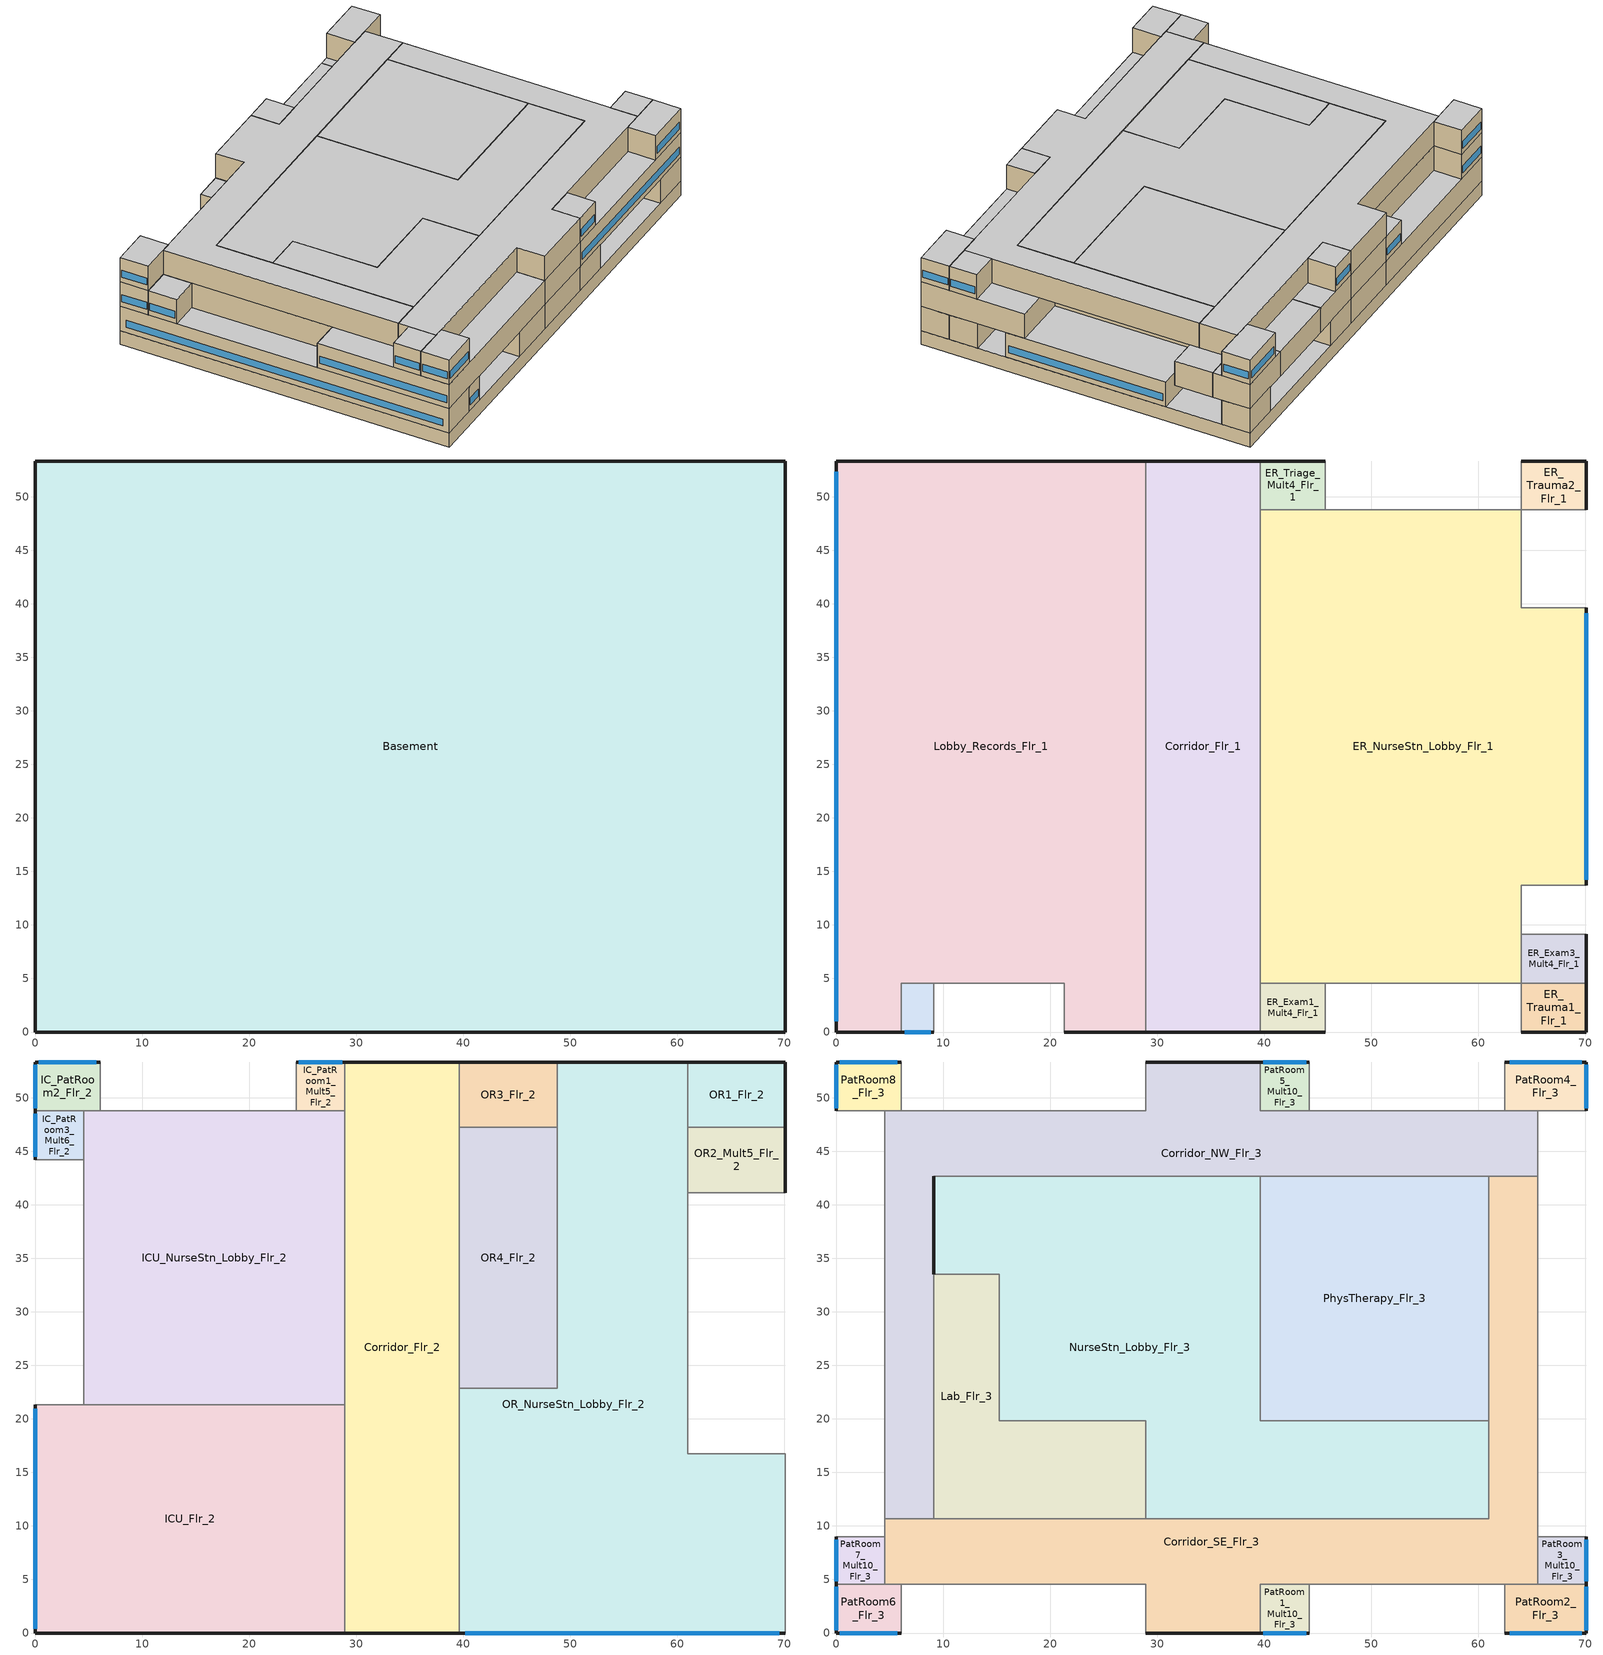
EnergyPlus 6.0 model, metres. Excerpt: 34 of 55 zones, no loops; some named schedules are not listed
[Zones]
Basement
 floor othersidecoefficients (ext_slab_8in_with_carpet): 70.1,53.34 70.1,0 0,0 0,53.34 z-2.44
 wall othersidecoefficients (basement_wall): 70.1,53.34 0,53.34 0,0 70.1,0 70.1,53.34 z-2.44:0
 ceiling adiabatic (int_slab_ceiling): 0,0 70.1,0 70.1,53.34 0,53.34 z0
ER_Exam1_Mult4_Flr_1
 floor adiabatic (int_slab_floor): 45.72,4.57 45.72,0 39.62,0 39.62,4.57 z0
 wall outside (nonres_ext_wall): 39.62,0 45.72,0 z0:4.27
 wall adiabatic (int_wall): 45.72,0 45.72,4.57 39.62,4.57 39.62,0 z0:4.27
 ceiling adiabatic (int_slab_ceiling): 39.62,4.57 39.62,0 45.72,0 45.72,4.57 z4.27
ER_Trauma1_Flr_1
 floor adiabatic (int_slab_floor): 70.1,4.57 70.1,0 64.01,0 64.01,4.57 z0
 wall outside (nonres_ext_wall): 64.01,0 70.1,0 70.1,4.57 z0:4.27
 wall adiabatic (int_wall): 70.1,4.57 64.01,4.57 64.01,0 z0:4.27
 ceiling adiabatic (int_slab_ceiling): 64.01,4.57 64.01,0 70.1,0 70.1,4.57 z4.27
ER_Exam3_Mult4_Flr_1
 floor adiabatic (int_slab_floor): 70.1,9.14 70.1,4.57 64.01,4.57 64.01,9.14 z0
 wall outside (nonres_ext_wall): 70.1,4.57 70.1,9.14 z0:4.27
 wall adiabatic (int_wall): 70.1,9.14 64.01,9.14 64.01,4.57 70.1,4.57 z0:4.27
 ceiling adiabatic (int_slab_ceiling): 64.01,9.14 64.01,4.57 70.1,4.57 70.1,9.14 z4.27
ER_Trauma2_Flr_1
 floor adiabatic (int_slab_floor): 70.1,53.34 70.1,48.77 64.01,48.77 64.01,53.34 z0
 wall outside (nonres_ext_wall): 70.1,48.77 70.1,53.34 64.01,53.34 z0:4.27
 wall adiabatic (int_wall): 64.01,53.34 64.01,48.77 70.1,48.77 z0:4.27
 ceiling adiabatic (int_slab_ceiling): 64.01,53.34 64.01,48.77 70.1,48.77 70.1,53.34 z4.27
ER_Triage_Mult4_Flr_1
 floor adiabatic (int_slab_floor): 45.72,53.34 45.72,48.77 39.62,48.77 39.62,53.34 z0
 wall outside (nonres_ext_wall): 45.72,53.34 39.62,53.34 z0:4.27
 wall adiabatic (int_wall): 39.62,53.34 39.62,48.77 45.72,48.77 45.72,53.34 z0:4.27
 ceiling adiabatic (int_slab_ceiling): 39.62,53.34 39.62,48.77 45.72,48.77 45.72,53.34 z4.27
Office1_Mult4_Flr_1
 floor adiabatic (int_slab_floor): 9.14,4.57 9.14,0 6.1,0 6.1,4.57 z0
 wall outside (nonres_ext_wall): 6.1,0 9.14,0 z0:4.27
 wall adiabatic (int_wall): 9.14,0 9.14,4.57 6.1,4.57 6.1,0 z0:4.27
 window (Window_U_0.48_SHGC_0.40): 6.41,0 8.84,0 z0.91:2.13
 ceiling adiabatic (int_slab_ceiling): 6.1,4.57 6.1,0 9.14,0 9.14,4.57 z4.27
Lobby_Records_Flr_1
 floor adiabatic (int_slab_floor): 0,0 0,53.34 28.96,53.34 28.96,0 21.34,0 21.34,4.57 6.1,4.57 6.1,0 z0
 wall outside (nonres_ext_wall): 28.96,53.34 0,53.34 0,0 6.1,0 / 21.34,0 28.96,0 z0:4.27
 wall adiabatic (int_wall): 6.1,0 6.1,4.57 21.34,4.57 21.34,0 z0:4.27
 wall to Corridor_Flr_1 (Air_Wall): 28.96,15.24 28.96,53.34 z0:4.27
 wall to Corridor_Flr_1 (int_wall): 28.96,0 28.96,15.24 z0:4.27
 window (Window_U_0.48_SHGC_0.40): 0,52.34 0,1 z0.91:2.13
 ceiling adiabatic (int_slab_ceiling): 0,0 6.1,0 6.1,4.57 21.34,4.57 21.34,0 28.96,0 28.96,53.34 0,53.34 z4.27
Corridor_Flr_1
 floor adiabatic (int_slab_floor): 39.62,53.34 39.62,0 28.96,0 28.96,53.34 z0
 wall outside (nonres_ext_wall): 39.62,53.34 28.96,53.34 / 28.96,0 39.62,0 z0:4.27
 wall adiabatic (int_wall): 39.62,0 39.62,53.34 z0:4.27
 ceiling adiabatic (int_slab_ceiling): 28.96,53.34 28.96,0 39.62,0 39.62,53.34 z4.27
ER_NurseStn_Lobby_Flr_1
 floor adiabatic (int_slab_floor): 39.62,4.57 39.62,48.77 64.01,48.77 64.01,39.62 70.1,39.62 70.1,13.72 64.01,13.72 64.01,4.57 z0
 wall outside (nonres_ext_wall): 70.1,13.72 70.1,39.62 z0:4.27
 wall adiabatic (int_wall): 70.1,39.62 64.01,39.62 64.01,48.77 39.62,48.77 39.62,4.57 64.01,4.57 64.01,13.72 70.1,13.72 z0:4.27
 window (Window_U_0.48_SHGC_0.40): 70.1,14.2 70.1,39.14 z0.91:2.13
 ceiling adiabatic (int_slab_ceiling): 39.62,4.57 64.01,4.57 64.01,13.72 70.1,13.72 70.1,39.62 64.01,39.62 64.01,48.77 39.62,48.77 z4.27
OR1_Flr_2
 floor adiabatic (int_slab_floor): 70.1,53.34 70.1,47.24 60.96,47.24 60.96,53.34 z4.27
 wall outside (nonres_ext_wall): 70.1,47.24 70.1,53.34 60.96,53.34 z4.27:8.54
 wall adiabatic (int_wall): 60.96,53.34 60.96,47.24 70.1,47.24 z4.27:8.54
 ceiling adiabatic (int_slab_ceiling): 60.96,53.34 60.96,47.24 70.1,47.24 70.1,53.34 z8.54
OR2_Mult5_Flr_2
 floor adiabatic (int_slab_floor): 70.1,47.24 70.1,41.15 60.96,41.15 60.96,47.24 z4.27
 wall outside (nonres_ext_wall): 70.1,41.15 70.1,47.24 z4.27:8.54
 wall adiabatic (int_wall): 70.1,47.24 60.96,47.24 60.96,41.15 70.1,41.15 z4.27:8.54
 ceiling adiabatic (int_slab_ceiling): 60.96,47.24 60.96,41.15 70.1,41.15 70.1,47.24 z8.54
OR3_Flr_2
 floor adiabatic (int_slab_floor): 48.77,53.34 48.77,47.24 39.62,47.24 39.62,53.34 z4.27
 wall outside (nonres_ext_wall): 48.77,53.34 39.62,53.34 z4.27:8.54
 wall adiabatic (int_wall): 39.62,53.34 39.62,47.24 48.77,47.24 48.77,53.34 z4.27:8.54
 ceiling adiabatic (int_slab_ceiling): 39.62,53.34 39.62,47.24 48.77,47.24 48.77,53.34 z8.54
OR4_Flr_2
 floor adiabatic (int_slab_floor): 48.77,47.24 48.77,22.86 39.62,22.86 39.62,47.24 z4.27
 wall adiabatic (int_wall): 48.77,47.24 39.62,47.24 39.62,22.86 48.77,22.86 48.77,47.24 z4.27:8.54
 ceiling adiabatic (int_slab_ceiling): 39.62,47.24 39.62,22.86 48.77,22.86 48.77,47.24 z8.54
IC_PatRoom1_Mult5_Flr_2
 floor adiabatic (int_slab_floor): 28.96,53.34 28.96,48.77 24.38,48.77 24.38,53.34 z4.27
 wall outside (nonres_ext_wall): 28.96,53.34 24.38,53.34 z4.27:8.54
 wall adiabatic (int_wall): 24.38,53.34 24.38,48.77 28.96,48.77 28.96,53.34 z4.27:8.54
 window (Window_U_0.48_SHGC_0.40): 28.68,53.34 24.66,53.34 z5.18:6.4
 ceiling adiabatic (int_slab_ceiling): 24.38,53.34 24.38,48.77 28.96,48.77 28.96,53.34 z8.54
IC_PatRoom2_Flr_2
 floor adiabatic (int_slab_floor): 6.1,53.34 6.1,48.77 0,48.77 0,53.34 z4.27
 wall outside (nonres_ext_wall): 6.1,53.34 0,53.34 0,48.77 z4.27:8.54
 wall adiabatic (int_wall): 0,48.77 6.1,48.77 6.1,53.34 z4.27:8.54
 window (Window_U_0.48_SHGC_0.40): 5.73,53.34 0.37,53.34 / 0,53.07 0,49.04 z5.18:6.4
 ceiling adiabatic (int_slab_ceiling): 0,53.34 0,48.77 6.1,48.77 6.1,53.34 z8.54
IC_PatRoom3_Mult6_Flr_2
 floor adiabatic (int_slab_floor): 4.57,48.77 4.57,44.2 0,44.2 0,48.77 z4.27
 wall outside (nonres_ext_wall): 0,48.77 0,44.2 z4.27:8.54
 wall adiabatic (int_wall): 0,44.2 4.57,44.2 4.57,48.77 0,48.77 z4.27:8.54
 window (Window_U_0.48_SHGC_0.40): 0,48.49 0,44.47 z5.18:6.4
 ceiling adiabatic (int_slab_ceiling): 0,48.77 0,44.2 4.57,44.2 4.57,48.77 z8.54
ICU_Flr_2
 floor adiabatic (int_slab_floor): 28.96,21.34 28.96,0 0,0 0,21.34 z4.27
 wall outside (nonres_ext_wall): 0,21.34 0,0 28.96,0 z4.27:8.54
 wall adiabatic (int_wall): 28.96,0 28.96,21.34 0,21.34 z4.27:8.54
 window (Window_U_0.48_SHGC_0.40): 0,20.94 0,0.4 z5.18:6.4
 ceiling adiabatic (int_slab_ceiling): 0,21.34 0,0 28.96,0 28.96,21.34 z8.54
ICU_NurseStn_Lobby_Flr_2
 floor adiabatic (int_slab_floor): 4.57,21.34 4.57,48.77 28.96,48.77 28.96,21.34 z4.27
 wall adiabatic (int_wall): 28.96,48.77 4.57,48.77 4.57,21.34 28.96,21.34 28.96,48.77 z4.27:8.54
 ceiling adiabatic (int_slab_ceiling): 4.57,21.34 28.96,21.34 28.96,48.77 4.57,48.77 z8.54
Corridor_Flr_2
 floor adiabatic (int_slab_floor): 39.62,53.34 39.62,0 28.96,0 28.96,53.34 z4.27
 wall outside (nonres_ext_wall): 39.62,53.34 28.96,53.34 / 28.96,0 39.62,0 z4.27:8.54
 wall adiabatic (int_wall): 39.62,0 39.62,53.34 / 28.96,53.34 28.96,0 z4.27:8.54
 ceiling adiabatic (int_slab_ceiling): 28.96,53.34 28.96,0 39.62,0 39.62,53.34 z8.54
OR_NurseStn_Lobby_Flr_2
 floor adiabatic (int_slab_floor): 39.62,0 39.62,22.86 48.77,22.86 48.77,53.34 60.96,53.34 60.96,16.76 70.1,16.76 70.1,0 z4.27
 wall outside (nonres_ext_wall): 60.96,53.34 48.77,53.34 / 39.62,0 70.1,0 z4.27:8.54
 wall adiabatic (int_wall): 48.77,53.34 48.77,22.86 39.62,22.86 39.62,0 / 70.1,0 70.1,16.76 60.96,16.76 60.96,53.34 z4.27:8.54
 window (Window_U_0.48_SHGC_0.40): 40.2,0 69.53,0 z5.18:6.4
 ceiling adiabatic (int_slab_ceiling): 39.62,0 70.1,0 70.1,16.76 60.96,16.76 60.96,53.34 48.77,53.34 48.77,22.86 39.62,22.86 z8.54
PatRoom1_Mult10_Flr_3
 floor adiabatic (int_slab_floor): 44.2,4.57 44.2,0 39.62,0 39.62,4.57 z8.54
 wall outside (res_ext_wall): 39.62,0 44.2,0 z8.54:12.8
 wall adiabatic (int_wall): 44.2,0 44.2,4.57 39.62,4.57 39.62,0 z8.54:12.8
 window (Window_U_0.48_SHGC_0.40): 39.9,0 43.92,0 z9.45:10.67
 ceiling adiabatic (int_slab_ceiling): 39.62,4.57 39.62,0 44.2,0 44.2,4.57 z12.8
PatRoom2_Flr_3
 floor adiabatic (int_slab_floor): 70.1,4.57 70.1,0 62.48,0 62.48,4.57 z8.54
 wall outside (res_ext_wall): 62.48,0 70.1,0 70.1,4.57 z8.54:12.8
 wall adiabatic (int_wall): 70.1,4.57 62.48,4.57 62.48,0 z8.54:12.8
 window (Window_U_0.48_SHGC_0.40): 70.1,0.27 70.1,4.3 / 62.94,0 69.65,0 z9.45:10.67
 ceiling adiabatic (int_slab_ceiling): 62.48,4.57 62.48,0 70.1,0 70.1,4.57 z12.8
PatRoom3_Mult10_Flr_3
 floor adiabatic (int_slab_floor): 70.1,8.99 70.1,4.57 65.53,4.57 65.53,8.99 z8.54
 wall outside (res_ext_wall): 70.1,4.57 70.1,8.99 z8.54:12.8
 wall adiabatic (int_wall): 70.1,8.99 65.53,8.99 65.53,4.57 70.1,4.57 z8.54:12.8
 window (Window_U_0.48_SHGC_0.40): 70.1,4.84 70.1,8.73 z9.45:10.67
 ceiling adiabatic (int_slab_ceiling): 65.53,8.99 65.53,4.57 70.1,4.57 70.1,8.99 z12.8
PatRoom4_Flr_3
 floor adiabatic (int_slab_floor): 70.1,53.34 70.1,48.77 62.48,48.77 62.48,53.34 z8.54
 wall outside (res_ext_wall): 70.1,48.77 70.1,53.34 62.48,53.34 z8.54:12.8
 wall adiabatic (int_wall): 62.48,53.34 62.48,48.77 70.1,48.77 z8.54:12.8
 window (Window_U_0.48_SHGC_0.40): 69.65,53.34 62.94,53.34 / 70.1,49.04 70.1,53.07 z9.45:10.67
 ceiling adiabatic (int_slab_ceiling): 62.48,53.34 62.48,48.77 70.1,48.77 70.1,53.34 z12.8
PatRoom5_Mult10_Flr_3
 floor adiabatic (int_slab_floor): 44.2,53.34 44.2,48.77 39.62,48.77 39.62,53.34 z8.54
 wall outside (res_ext_wall): 44.2,53.34 39.62,53.34 z8.54:12.8
 wall adiabatic (int_wall): 39.62,53.34 39.62,48.77 44.2,48.77 44.2,53.34 z8.54:12.8
 window (Window_U_0.48_SHGC_0.40): 43.92,53.34 39.9,53.34 z9.45:10.67
 ceiling adiabatic (int_slab_ceiling): 39.62,53.34 39.62,48.77 44.2,48.77 44.2,53.34 z12.8
PhysTherapy_Flr_3
 floor adiabatic (int_slab_floor): 60.96,42.67 60.96,19.81 39.62,19.81 39.62,42.67 z8.54
 wall to Corridor_NW_Flr_3 (int_wall): 60.96,42.67 39.62,42.67 z8.54:12.8
 wall to Corridor_SE_Flr_3 (int_wall): 60.96,19.81 60.96,42.67 z8.54:12.8
 wall to NurseStn_Lobby_Flr_3 (int_wall): 39.62,42.67 39.62,19.81 60.96,19.81 z8.54:12.8
 ceiling adiabatic (int_slab_ceiling): 39.62,42.67 39.62,19.81 60.96,19.81 60.96,42.67 z12.8
PatRoom6_Flr_3
 floor adiabatic (int_slab_floor): 6.1,4.57 6.1,0 0,0 0,4.57 z8.54
 wall outside (res_ext_wall): 0,4.57 0,0 6.1,0 z8.54:12.8
 wall adiabatic (int_wall): 6.1,0 6.1,4.57 0,4.57 z8.54:12.8
 window (Window_U_0.48_SHGC_0.40): 0.37,0 5.73,0 / 0,4.3 0,0.27 z9.45:10.67
 ceiling adiabatic (int_slab_ceiling): 0,4.57 0,0 6.1,0 6.1,4.57 z12.8
PatRoom7_Mult10_Flr_3
 floor adiabatic (int_slab_floor): 4.57,8.99 4.57,4.57 0,4.57 0,8.99 z8.54
 wall outside (res_ext_wall): 0,8.99 0,4.57 z8.54:12.8
 wall adiabatic (int_wall): 0,4.57 4.57,4.57 4.57,8.99 0,8.99 z8.54:12.8
 window (Window_U_0.48_SHGC_0.40): 0,8.73 0,4.84 z9.45:10.67
 ceiling adiabatic (int_slab_ceiling): 0,8.99 0,4.57 4.57,4.57 4.57,8.99 z12.8
PatRoom8_Flr_3
 floor adiabatic (int_slab_floor): 6.1,53.34 6.1,48.77 0,48.77 0,53.34 z8.54
 wall outside (res_ext_wall): 6.1,53.34 0,53.34 0,48.77 z8.54:12.8
 wall adiabatic (int_wall): 0,48.77 6.1,48.77 6.1,53.34 z8.54:12.8
 window (Window_U_0.48_SHGC_0.40): 5.73,53.34 0.37,53.34 / 0,53.07 0,49.04 z9.45:10.67
 ceiling adiabatic (int_slab_ceiling): 0,53.34 0,48.77 6.1,48.77 6.1,53.34 z12.8
NurseStn_Lobby_Flr_3
 floor adiabatic (int_slab_floor): 9.14,42.67 39.62,42.67 39.62,19.81 60.96,19.81 60.96,10.67 28.96,10.67 28.96,19.81 15.24,19.81 15.24,33.53 9.14,33.53 z8.54
 wall outside (Air_Wall): 9.14,42.67 9.14,33.53 z8.54:12.8
 wall to Corridor_NW_Flr_3 (Air_Wall): 39.62,42.67 9.14,42.67 z8.54:12.8
 wall to Corridor_SE_Flr_3 (Air_Wall): 28.96,10.67 60.96,10.67 60.96,19.81 z8.54:12.8
 wall to Lab_Flr_3 (int_wall): 9.14,33.53 15.24,33.53 15.24,19.81 28.96,19.81 28.96,10.67 z8.54:12.8
 ceiling adiabatic (int_slab_ceiling): 9.14,42.67 9.14,33.53 15.24,33.53 15.24,19.81 28.96,19.81 28.96,10.67 60.96,10.67 60.96,19.81 39.62,19.81 39.62,42.67 z12.8
Lab_Flr_3
 floor adiabatic (int_slab_floor): 9.14,33.53 15.24,33.53 15.24,19.81 28.96,19.81 28.96,10.67 9.14,10.67 z8.54
 wall to Corridor_SE_Flr_3 (int_wall): 9.14,10.67 28.96,10.67 z8.54:12.8
 wall to Corridor_NW_Flr_3 (int_wall): 9.14,33.58 9.14,10.67 z8.54:12.8
 ceiling adiabatic (int_slab_ceiling): 9.14,33.53 9.14,10.67 28.96,10.67 28.96,19.81 15.24,19.81 15.24,33.53 z12.8
Corridor_SE_Flr_3
 floor adiabatic (int_slab_floor): 4.57,4.57 4.57,10.67 60.96,10.67 60.96,42.67 65.53,42.67 65.53,4.57 39.62,4.57 39.62,0 28.96,0 28.96,4.57 z8.54
 wall outside (res_ext_wall): 28.96,0 39.62,0 z8.54:12.8
 wall adiabatic (int_wall): 39.62,0 39.62,4.57 65.53,4.57 65.53,42.67 / 4.57,10.67 4.57,4.57 28.96,4.57 28.96,0 z8.54:12.8
 wall to Corridor_NW_Flr_3 (Air_Wall): 65.53,42.67 60.96,42.67 / 9.14,10.67 4.57,10.67 z8.54:12.8
 ceiling adiabatic (int_slab_ceiling): 4.57,4.57 28.96,4.57 28.96,0 39.62,0 39.62,4.57 65.53,4.57 65.53,42.67 60.96,42.67 60.96,10.67 4.57,10.67 z12.8
Corridor_NW_Flr_3
 floor adiabatic (int_slab_floor): 4.57,10.67 4.57,48.77 28.96,48.77 28.96,53.34 39.62,53.34 39.62,48.77 65.53,48.77 65.53,42.67 9.14,42.67 9.14,10.67 z8.54
 wall outside (Air_Wall): 9.14,33.58 9.14,42.67 z8.54:12.8
 wall outside (res_ext_wall): 39.62,53.34 28.96,53.34 z8.54:12.8
 wall adiabatic (int_wall): 65.53,42.67 65.53,48.77 39.62,48.77 39.62,53.34 / 28.96,53.34 28.96,48.77 4.57,48.77 4.57,10.67 z8.54:12.8
 ceiling adiabatic (int_slab_ceiling): 4.57,10.67 9.14,10.67 9.14,42.67 65.53,42.67 65.53,48.77 39.62,48.77 39.62,53.34 28.96,53.34 28.96,48.77 4.57,48.77 z12.8
[Building]
ASHRAE 90.1 Prototype:Hospital: -90, City, 0.04, 0.2, FullInteriorAndExterior, 25
[Site:Location]
Site:Location=CHICAGO_IL_USA TMY2-94846; Latitude {N+ S-}=41.78; Longitude {W- E+}=-87.75; Time Zone Relative to GMT {GMT+/-}=-6; Elevation {m}=190
[SizingPeriod:DesignDay] Barometric Pressure {N/M**2}=99063.21; Rain {0-no,1-yes}=0; Snow on ground {0-no,1-yes}=0; Day of Month=21; Daylight Savings Time Indicator=0; Humidity Indicating Temperature Type=WetBulb
Name | Max Dry-Bulb {C} | Daily Temp Range {C} | WetBulb at Max {C} | Wind Speed {M/Sec} | Wind Direction {Degrees N=0, S=180} | Clearness {0.0 to 1.1} | Month | Day Type
CHICAGO_IL_USA Heating 99.6% Conditions | -21.2 | 0 | -21.2 | 4.6 | 270 | 0 | 1 | WinterDesignDay
CHICAGO_IL_USA Cooling .4% Conditions DB=>MWB | 32.8 | 10.9 | 23.6 | 0 | 0 | 1 | 7 | SummerDesignDay
[Site:WaterMainsTemperature]
Calculation Method=Correlation; Annual Average Outdoor Air Temperature {C},                        !- Annual Average Outdoor Air Temperature {C},                        !- Annual Average Outdoor Air Temperature {C}=9.75; Maximum Difference In Monthly Average Outdoor Air Temperatures {deltaC}!- Maximum Difference In Monthly Average Outdoor Air Temperatures {deltaC}!- Maximum Difference In Monthly Average Outdoor Air Temperatures {deltaC}=28.14
[Material]
Name | Roughness | Thickness {m} | Conductivity {W/m-K} | Density {kg/m3} | Specific Heat {J/kg-K} | Thermal Absorptance | Solar Absorptance | Visible Absorptance | Absorptance:Thermal | Absorptance:Solar | Absorptance:Visible
Std Wood 6inch | MediumSmooth | 0.15 | 0.12 | 540 | 1210 | 0.9 | 0.7 | 0.7
G01 13mm gypsum board | Smooth | 0.0127 | 0.16 | 800 | 1090 |  |  |  | 0.9 | 0.7 | 0.5
200mm Normalweight concrete wall; 200mm Normalweight concrete floor | MediumRough | 0.2032 | 2.31 | 2322 | 832
100mm Normalweight concrete floor | MediumRough | 0.1016 | 2.31 | 2322 | 832
M10 200mm concrete block basement wall | MediumRough | 0.2032 | 1.326 | 1842 | 912
[Material:NoMass]
CP02 CARPET PAD: VeryRough, 0.21648, 0.9, 0.7, 0.8
Air_Wall_Material: Rough, 0.207949, 0.9, 0.7
Nonres_Exterior_Wall_Insulation: MediumSmooth, 1.63975, 0.9, 0.7, 0.7
Res_Exterior_Wall_Insulation: MediumSmooth, 1.88434, 0.9, 0.7, 0.7
[Construction]
InteriorFurnishings: Std Wood 6inch
Air_Wall: Air_Wall_Material
int_wall: G01 13mm gypsum board, G01 13mm gypsum board
ext_slab_8in_with_carpet: 200mm Normalweight concrete floor, CP02 CARPET PAD
int_slab_floor: 100mm Normalweight concrete floor, CP02 CARPET PAD
int_slab_ceiling: CP02 CARPET PAD, 100mm Normalweight concrete floor
basement_wall: M10 200mm concrete block basement wall
nonres_ext_wall: 200mm Normalweight concrete wall, Nonres_Exterior_Wall_Insulation, G01 13mm gypsum board
res_ext_wall: 200mm Normalweight concrete wall, Res_Exterior_Wall_Insulation, G01 13mm gypsum board
Window_U_0.48_SHGC_0.40: REF D CLEAR 6MM, AIR 13MM, CLEAR 6MM
[WindowMaterial:Glazing] Optical Data Type=SpectralAverage; Thickness {m}=0.006; Infrared Transmittance at Normal Incidence=0; Front Side Infrared Hemispherical Emissivity=0.84; Conductivity {W/m-K}=0.9
Name | Solar Transmittance at Normal Incidence | Front Side Solar Reflectance at Normal Incidence | Back Side Solar Reflectance at Normal Incidence | Visible Transmittance at Normal Incidence | Front Side Visible Reflectance at Normal Incidence | Back Side Visible Reflectance at Normal Incidence | Back Side Infrared Hemispherical Emissivity
CLEAR 6MM | 0.775 | 0.071 | 0.071 | 0.881 | 0.08 | 0.08 | 0.84
REF D CLEAR 6MM | 0.429 | 0.308 | 0.379 | 0.334 | 0.453 | 0.505 | 0.82
[WindowMaterial:Gas]
AIR 13MM: Gas Type=Air; Thickness {m}=0.0127
[SurfaceProperty:OtherSideCoefficients] Combined Convective Radiative Film Coefficient=0; Constant Temperature=1; Constant Temperature Coefficient=1; External Dry-Bulb Temperature Coefficient=0; Ground Temperature Coefficient=0; Wind Speed Coefficient=0; Zone Air Temperature Coefficient=0; Sinusoidal Variation of Constant Temperature Coefficient=No; Period of Sinusoidal Variation=24
Name | Constant Temperature Schedule
surfPropOthSdCoefBasementAvgWall | scheduleOSCBasementWallSurfaceTemp
surfPropOthSdCoefBasementAvgFloor | scheduleOSCBasementFloorTemp
surfPropOthSdCoefBasementUpperWall | scheduleOSCBasementUpperWallTemp
surfPropOthSdCoefBasementLowerWall | scheduleOSCBasementLowerWallTemp
[Zone] Type=1; Part of Total Floor Area=YES
Name | Multiplier | Ceiling Height {m} | Volume {m3}
Basement | 1 | 2.439 | 9120.27
ER_Exam1_Mult4_Flr_1; ER_Exam3_Mult4_Flr_1; ER_Triage_Mult4_Flr_1 | 4 | 4.2683 | 118.96
ER_Trauma1_Flr_1; ER_Trauma2_Flr_1; IC_PatRoom2_Flr_2; PatRoom6_Flr_3; PatRoom8_Flr_3 | 1 | 4.2683 | 118.96
Office1_Mult4_Flr_1 | 5 | 4.2683 | 59.5
Lobby_Records_Flr_1 | 1 | 4.2683 | 6294.92
Corridor_Flr_1; Corridor_Flr_2 | 1 | 4.2683 | 2428.79
ER_NurseStn_Lobby_Flr_1 | 1 | 4.2683 | 5273.95
OR1_Flr_2; OR3_Flr_2 | 1 | 4.2683 | 237.91
OR2_Mult5_Flr_2 | 5 | 4.2683 | 237.91
OR4_Flr_2 | 1 | 4.2683 | 951.7
IC_PatRoom1_Mult5_Flr_2 | 5 | 4.2683 | 89.21
IC_PatRoom3_Mult6_Flr_2 | 6 | 4.2683 | 89.21
ICU_Flr_2 | 1 | 4.2683 | 2637.63
ICU_NurseStn_Lobby_Flr_2 | 1 | 4.2683 | 2854.51
OR_NurseStn_Lobby_Flr_2 | 1 | 4.2683 | 4322.24
PatRoom1_Mult10_Flr_3; PatRoom5_Mult10_Flr_3 | 10 | 4.2683 | 89.21
PatRoom2_Flr_3; PatRoom4_Flr_3 | 1 | 4.2683 | 148.71
PatRoom3_Mult10_Flr_3; PatRoom7_Mult10_Flr_3 | 10 | 4.2683 | 86.26
PhysTherapy_Flr_3 | 1 | 4.2683 | 2081.82
NurseStn_Lobby_Flr_3 | 1 | 4.2683 | 3866.25
Lab_Flr_3 | 1 | 4.2683 | 1129.43
Corridor_SE_Flr_3; Corridor_NW_Flr_3 | 1 | 4.2683 | 2418.88
[InternalMass] Construction=InteriorFurnishings
Name | Zone | Surface Area {m2}
Basement_InternalMass_1 | Basement | 7478.69
ER_Exam1_Mult4_Flr_1_InternalMass_1 | ER_Exam1_Mult4_Flr_1 | 55.7418
ER_Trauma1_Flr_1_InternalMass_1 | ER_Trauma1_Flr_1 | 55.7418
ER_Exam3_Mult4_Flr_1_InternalMass_1 | ER_Exam3_Mult4_Flr_1 | 55.7418
ER_Trauma2_Flr_1_InternalMass_1 | ER_Trauma2_Flr_1 | 55.7418
ER_Triage_Mult4_Flr_1_InternalMass_1 | ER_Triage_Mult4_Flr_1 | 55.7418
Office1_Mult4_Flr_1_InternalMass_1 | Office1_Mult4_Flr_1 | 27.8709
Lobby_Records_Flr_1_InternalMass_1 | Lobby_Records_Flr_1 | 2949.62
Corridor_Flr_1_InternalMass_1 | Corridor_Flr_1 | 1138.06
ER_NurseStn_Lobby_Flr_1_InternalMass_1 | ER_NurseStn_Lobby_Flr_1 | 2471.22
OR1_Flr_2_InternalMass_1 | OR1_Flr_2 | 111.4836
OR2_Mult5_Flr_2_InternalMass_1 | OR2_Mult5_Flr_2 | 111.4836
OR3_Flr_2_InternalMass_1 | OR3_Flr_2 | 111.4836
OR4_Flr_2_InternalMass_1 | OR4_Flr_2 | 445.9346
IC_PatRoom1_Mult5_Flr_2_InternalMass_1 | IC_PatRoom1_Mult5_Flr_2 | 41.8064
IC_PatRoom2_Flr_2_InternalMass_1 | IC_PatRoom2_Flr_2 | 55.7418
IC_PatRoom3_Mult6_Flr_2_InternalMass_1 | IC_PatRoom3_Mult6_Flr_2 | 41.8064
ICU_Flr_2_InternalMass_1 | ICU_Flr_2 | 1235.93
ICU_NurseStn_Lobby_Flr_2_InternalMass_1 | ICU_NurseStn_Lobby_Flr_2 | 1337.54
Corridor_Flr_2_InternalMass_1 | Corridor_Flr_2 | 1138.06
OR_NurseStn_Lobby_Flr_2_InternalMass_1 | OR_NurseStn_Lobby_Flr_2 | 2025.29
PatRoom1_Mult10_Flr_3_InternalMass_1 | PatRoom1_Mult10_Flr_3 | 41.8064
PatRoom2_Flr_3_InternalMass_1 | PatRoom2_Flr_3 | 69.6773
PatRoom3_Mult10_Flr_3_InternalMass_1 | PatRoom3_Mult10_Flr_3 | 40.4165
PatRoom4_Flr_3_InternalMass_1 | PatRoom4_Flr_3 | 69.6773
PatRoom5_Mult10_Flr_3_InternalMass_1 | PatRoom5_Mult10_Flr_3 | 41.8064
PhysTherapy_Flr_3_InternalMass_1 | PhysTherapy_Flr_3 | 975.4819
PatRoom6_Flr_3_InternalMass_1 | PatRoom6_Flr_3 | 55.7418
PatRoom7_Mult10_Flr_3_InternalMass_1 | PatRoom7_Mult10_Flr_3 | 40.4165
PatRoom8_Flr_3_InternalMass_1 | PatRoom8_Flr_3 | 55.7418
NurseStn_Lobby_Flr_3_InternalMass_1 | NurseStn_Lobby_Flr_3 | 1811.61
Lab_Flr_3_InternalMass_1 | Lab_Flr_3 | 529.5473
Corridor_SE_Flr_3_InternalMass_1 | Corridor_SE_Flr_3 | 1133.42
Corridor_NW_Flr_3_InternalMass_1 | Corridor_NW_Flr_3 | 1133.42
[People] Number of People Calculation Method=People; Fraction Radiant=0.3; Sensible Heat Fraction=AUTOCALCULATE; Activity Level Schedule=ACTIVITY_SCH; Enable ASHRAE 55 Comfort Warnings=No; Mean Radiant Temperature Calculation Type=ZoneAveraged; Work Efficiency Schedule=WORK_EFF_SCH; Clothing Insulation Schedule=CLOTHING_SCH; Air Velocity Schedule=AIR_VELO_SCH; Thermal Comfort Model 1 Type=FANGER
Name | Zone or ZoneList | Number of People Schedule | Number of People
Basement | Basement | BLDG_OCC_SCH | 100.5885
ER_Exam1_Mult4_Flr_1 | ER_Exam1_Mult4_Flr_1 | BLDG_OCC_EXTD_SCH | 5.9976
ER_Trauma1_Flr_1 | ER_Trauma1_Flr_1 | BLDG_OCC_EXTD_SCH | 5.9976
ER_Exam3_Mult4_Flr_1 | ER_Exam3_Mult4_Flr_1 | BLDG_OCC_EXTD_SCH | 5.9976
ER_Trauma2_Flr_1 | ER_Trauma2_Flr_1 | BLDG_OCC_EXTD_SCH | 5.9976
ER_Triage_Mult4_Flr_1 | ER_Triage_Mult4_Flr_1 | BLDG_OCC_EXTD_SCH | 5.9976
Office1_Mult4_Flr_1 | Office1_Mult4_Flr_1 | BLDG_OCC_SCH | 1.05
Lobby_Records_Flr_1 | Lobby_Records_Flr_1 | BLDG_OCC_SCH | 21.1586
Corridor_Flr_1 | Corridor_Flr_1 | BLDG_OCC_EXTD_SCH | 6.1228
ER_NurseStn_Lobby_Flr_1 | ER_NurseStn_Lobby_Flr_1 | BLDG_OCC_EXTD_SCH | 17.7269
OR1_Flr_2 | OR1_Flr_2 | BLDG_OCC_SCH | 2.9988
OR2_Mult5_Flr_2 | OR2_Mult5_Flr_2 | BLDG_OCC_SCH | 2.9988
OR3_Flr_2 | OR3_Flr_2 | BLDG_OCC_SCH | 2.9988
OR4_Flr_2 | OR4_Flr_2 | BLDG_OCC_SCH | 11.9956
IC_PatRoom1_Mult5_Flr_2 | IC_PatRoom1_Mult5_Flr_2 | BLDG_OCC_EXTD_SCH | 1.1244
IC_PatRoom2_Flr_2 | IC_PatRoom2_Flr_2 | BLDG_OCC_EXTD_SCH | 1.4994
IC_PatRoom3_Mult6_Flr_2 | IC_PatRoom3_Mult6_Flr_2 | BLDG_OCC_EXTD_SCH | 1.1244
ICU_Flr_2 | ICU_Flr_2 | BLDG_OCC_EXTD_SCH | 33.2462
ICU_NurseStn_Lobby_Flr_2 | ICU_NurseStn_Lobby_Flr_2 | BLDG_OCC_EXTD_SCH | 9.5946
Corridor_Flr_2 | Corridor_Flr_2 | BLDG_OCC_EXTD_SCH | 6.1228
OR_NurseStn_Lobby_Flr_2 | OR_NurseStn_Lobby_Flr_2 | BLDG_OCC_EXTD_SCH | 14.528
PatRoom1_Mult10_Flr_3 | PatRoom1_Mult10_Flr_3 | BLDG_OCC_EXTD_SCH | 1.1244
PatRoom2_Flr_3 | PatRoom2_Flr_3 | BLDG_OCC_EXTD_SCH | 1.8744
PatRoom3_Mult10_Flr_3 | PatRoom3_Mult10_Flr_3 | BLDG_OCC_EXTD_SCH | 1.0873
PatRoom4_Flr_3 | PatRoom4_Flr_3 | BLDG_OCC_EXTD_SCH | 1.8744
PatRoom5_Mult10_Flr_3 | PatRoom5_Mult10_Flr_3 | BLDG_OCC_EXTD_SCH | 1.1244
PhysTherapy_Flr_3 | PhysTherapy_Flr_3 | BLDG_OCC_SCH | 26.2404
PatRoom6_Flr_3 | PatRoom6_Flr_3 | BLDG_OCC_EXTD_SCH | 1.4994
PatRoom7_Mult10_Flr_3 | PatRoom7_Mult10_Flr_3 | BLDG_OCC_EXTD_SCH | 1.0873
PatRoom8_Flr_3 | PatRoom8_Flr_3 | BLDG_OCC_EXTD_SCH | 1.4994
NurseStn_Lobby_Flr_3 | NurseStn_Lobby_Flr_3 | BLDG_OCC_EXTD_SCH | 12.9952
Lab_Flr_3 | Lab_Flr_3 | BLDG_OCC_SCH | 14.2446
Corridor_SE_Flr_3 | Corridor_SE_Flr_3 | BLDG_OCC_EXTD_SCH | 6.0978
Corridor_NW_Flr_3 | Corridor_NW_Flr_3 | BLDG_OCC_EXTD_SCH | 6.0978
[Lights] Design Level Calculation Method=Watts/Area; Return Air Fraction=0; Fraction Radiant=0.7; Fraction Visible=0.2; Fraction Replaceable=1; Return Air Fraction Calculated from Plenum Temperature=No
Name | Zone or ZoneList | Schedule | Watts per Zone Floor Area {W/m2},                        !- Watts per Zone Floor Area {W/m2},                        !- Watts per Zone Floor Area {W/m2}
Basement_Lights | Basement | BLDG_LIGHT_SCH | 11.6078
ER_Exam1_Mult4_Flr_1_Lights | ER_Exam1_Mult4_Flr_1 | BLDG_LIGHT_EXTD_SCH | 23.9863
ER_Trauma1_Flr_1_Lights | ER_Trauma1_Flr_1 | BLDG_LIGHT_EXTD_SCH | 23.9863
ER_Exam3_Mult4_Flr_1_Lights | ER_Exam3_Mult4_Flr_1 | BLDG_LIGHT_EXTD_SCH | 23.9863
ER_Trauma2_Flr_1_Lights | ER_Trauma2_Flr_1 | BLDG_LIGHT_EXTD_SCH | 23.9863
ER_Triage_Mult4_Flr_1_Lights | ER_Triage_Mult4_Flr_1 | BLDG_LIGHT_EXTD_SCH | 23.9863
Office1_Mult4_Flr_1_Lights | Office1_Mult4_Flr_1 | BLDG_LIGHT_SCH | 11.6078
Lobby_Records_Flr_1_Lights | Lobby_Records_Flr_1 | BLDG_LIGHT_SCH | 9.4012
Corridor_Flr_1_Lights | Corridor_Flr_1 | BLDG_LIGHT_EXTD_SCH | 9.09658
ER_NurseStn_Lobby_Flr_1_Lights | ER_NurseStn_Lobby_Flr_1 | BLDG_LIGHT_EXTD_SCH | 9.1321
OR1_Flr_2_Lights | OR1_Flr_2 | BLDG_LIGHT_SCH | 20.0037
OR2_Mult5_Flr_2_Lights | OR2_Mult5_Flr_2 | BLDG_LIGHT_SCH | 20.0037
OR3_Flr_2_Lights | OR3_Flr_2 | BLDG_LIGHT_SCH | 20.0037
OR4_Flr_2_Lights | OR4_Flr_2 | BLDG_LIGHT_SCH | 20.0037
IC_PatRoom1_Mult5_Flr_2_Lights | IC_PatRoom1_Mult5_Flr_2 | BLDG_LIGHT_EXTD_SCH | 12.0384
IC_PatRoom2_Flr_2_Lights | IC_PatRoom2_Flr_2 | BLDG_LIGHT_EXTD_SCH | 12.0384
IC_PatRoom3_Mult6_Flr_2_Lights | IC_PatRoom3_Mult6_Flr_2 | BLDG_LIGHT_EXTD_SCH | 12.0384
ICU_Flr_2_Lights | ICU_Flr_2 | BLDG_LIGHT_EXTD_SCH | 12.0384
ICU_NurseStn_Lobby_Flr_2_Lights | ICU_NurseStn_Lobby_Flr_2 | BLDG_LIGHT_EXTD_SCH | 9.02446
Corridor_Flr_2_Lights | Corridor_Flr_2 | BLDG_LIGHT_EXTD_SCH | 9.09658
OR_NurseStn_Lobby_Flr_2_Lights | OR_NurseStn_Lobby_Flr_2 | BLDG_LIGHT_EXTD_SCH | 9.21821
PatRoom1_Mult10_Flr_3_Lights | PatRoom1_Mult10_Flr_3 | BLDG_LIGHT_EXTD_SCH | 6.33348
PatRoom2_Flr_3_Lights | PatRoom2_Flr_3 | BLDG_LIGHT_EXTD_SCH | 6.33348
PatRoom3_Mult10_Flr_3_Lights | PatRoom3_Mult10_Flr_3 | BLDG_LIGHT_EXTD_SCH | 6.33348
PatRoom4_Flr_3_Lights | PatRoom4_Flr_3 | BLDG_LIGHT_EXTD_SCH | 6.33348
PatRoom5_Mult10_Flr_3_Lights | PatRoom5_Mult10_Flr_3 | BLDG_LIGHT_EXTD_SCH | 6.33348
PhysTherapy_Flr_3_Lights | PhysTherapy_Flr_3 | BLDG_LIGHT_SCH | 9.45502
PatRoom6_Flr_3_Lights | PatRoom6_Flr_3 | BLDG_LIGHT_EXTD_SCH | 6.33348
PatRoom7_Mult10_Flr_3_Lights | PatRoom7_Mult10_Flr_3 | BLDG_LIGHT_EXTD_SCH | 6.33348
PatRoom8_Flr_3_Lights | PatRoom8_Flr_3 | BLDG_LIGHT_EXTD_SCH | 6.33348
NurseStn_Lobby_Flr_3_Lights | NurseStn_Lobby_Flr_3 | BLDG_LIGHT_EXTD_SCH | 9.21821
Lab_Flr_3_Lights | Lab_Flr_3 | BLDG_LIGHT_SCH | 19.1425
Corridor_SE_Flr_3_Lights | Corridor_SE_Flr_3 | BLDG_LIGHT_EXTD_SCH | 9.09658
Corridor_NW_Flr_3_Lights | Corridor_NW_Flr_3 | BLDG_LIGHT_EXTD_SCH | 9.09658
[ElectricEquipment] Design Level Calculation Method=EquipmentLevel; Fraction Latent=0; Fraction Radiant=0.5; Fraction Lost=0
Name | Zone or ZoneList | Schedule Name,                        !- Schedule Name,                        !- Schedule | Design Level {W} | Schedule
Basement_MiscPlug_Equip | Basement | BLDG_EQUIP_SCH_ADV | 30176.5
ER_Exam1_Mult4_Flr_1_MiscPlug_Equip | ER_Exam1_Mult4_Flr_1 |  | 449.8365 | BLDG_EQUIP_EXTD_SCH
ER_Trauma1_Flr_1_MiscPlug_Equip | ER_Trauma1_Flr_1 |  | 1199.56 | BLDG_EQUIP_EXTD_SCH
ER_Exam3_Mult4_Flr_1_MiscPlug_Equip | ER_Exam3_Mult4_Flr_1 |  | 449.8365 | BLDG_EQUIP_EXTD_SCH
ER_Trauma2_Flr_1_MiscPlug_Equip | ER_Trauma2_Flr_1 |  | 1199.56 | BLDG_EQUIP_EXTD_SCH
ER_Triage_Mult4_Flr_1_MiscPlug_Equip | ER_Triage_Mult4_Flr_1 |  | 599.9803 | BLDG_EQUIP_EXTD_SCH
Office1_Mult4_Flr_1_MiscPlug_Equip | Office1_Mult4_Flr_1 | BLDG_EQUIP_SCH_ADV | 164.9958
Lobby_Records_Flr_1_MiscPlug_Equip | Lobby_Records_Flr_1 | BLDG_EQUIP_SCH_ADV | 1592.8
ER_NurseStn_Lobby_Flr_1_MiscPlug_Equip | ER_NurseStn_Lobby_Flr_1 |  | 18077 | BLDG_EQUIP_EXTD_SCH
OR1_Flr_2_MiscPlug_Equip | OR1_Flr_2 | BLDG_EQUIP_SCH_ADV | 2399.13
OR2_Mult5_Flr_2_MiscPlug_Equip | OR2_Mult5_Flr_2 | BLDG_EQUIP_SCH_ADV | 2399.13
OR3_Flr_2_MiscPlug_Equip | OR3_Flr_2 | BLDG_EQUIP_SCH_ADV | 2399.13
OR4_Flr_2_MiscPlug_Equip | OR4_Flr_2 | BLDG_EQUIP_SCH_ADV | 9596.51
IC_PatRoom1_Mult5_Flr_2_MiscPlug_Equip | IC_PatRoom1_Mult5_Flr_2 |  | 674.7548 | BLDG_EQUIP_EXTD_SCH
IC_PatRoom2_Flr_2_MiscPlug_Equip | IC_PatRoom2_Flr_2 |  | 899.673 | BLDG_EQUIP_EXTD_SCH
IC_PatRoom3_Mult6_Flr_2_MiscPlug_Equip | IC_PatRoom3_Mult6_Flr_2 |  | 674.7548 | BLDG_EQUIP_EXTD_SCH
ICU_Flr_2_MiscPlug_Equip | ICU_Flr_2 |  | 19947.9 | BLDG_EQUIP_EXTD_SCH
ICU_NurseStn_Lobby_Flr_2_MiscPlug_Equip | ICU_NurseStn_Lobby_Flr_2 |  | 14391.9 | BLDG_EQUIP_EXTD_SCH
OR_NurseStn_Lobby_Flr_2_MiscPlug_Equip | OR_NurseStn_Lobby_Flr_2 |  | 11331.5 | BLDG_EQUIP_EXTD_SCH
PatRoom1_Mult10_Flr_3_MiscPlug_Equip | PatRoom1_Mult10_Flr_3 |  | 449.8365 | BLDG_EQUIP_EXTD_SCH
PatRoom2_Flr_3_MiscPlug_Equip | PatRoom2_Flr_3 |  | 749.7275 | BLDG_EQUIP_EXTD_SCH
PatRoom3_Mult10_Flr_3_MiscPlug_Equip | PatRoom3_Mult10_Flr_3 |  | 434.8813 | BLDG_EQUIP_EXTD_SCH
PatRoom4_Flr_3_MiscPlug_Equip | PatRoom4_Flr_3 |  | 749.7275 | BLDG_EQUIP_EXTD_SCH
PatRoom5_Mult10_Flr_3_MiscPlug_Equip | PatRoom5_Mult10_Flr_3 |  | 449.8365 | BLDG_EQUIP_EXTD_SCH
PhysTherapy_Flr_3_MiscPlug_Equip | PhysTherapy_Flr_3 | BLDG_EQUIP_SCH_ADV | 7872.14
PatRoom6_Flr_3_MiscPlug_Equip | PatRoom6_Flr_3 |  | 599.782 | BLDG_EQUIP_EXTD_SCH
PatRoom7_Mult10_Flr_3_MiscPlug_Equip | PatRoom7_Mult10_Flr_3 |  | 434.8813 | BLDG_EQUIP_EXTD_SCH
PatRoom8_Flr_3_MiscPlug_Equip | PatRoom8_Flr_3 |  | 599.782 | BLDG_EQUIP_EXTD_SCH
NurseStn_Lobby_Flr_3_MiscPlug_Equip | NurseStn_Lobby_Flr_3 |  | 10136 | BLDG_EQUIP_EXTD_SCH
Lab_Flr_3_MiscPlug_Equip | Lab_Flr_3 | BLDG_EQUIP_SCH_ADV | 11395.9
[Exterior:FuelEquipment] Fuel Use Type=Electricity
Name | Schedule | Design Level {W} | Schedule Name,                        !- Schedule Name,                        !- Schedule | Design Level {W},                        !- Design Level {W},                        !- Design Level {W}
Elevators | BLDG_ELEVATORS | 162963
Elevators_Lights_Fan |  |  | ELEV_LIGHT_FAN_SCH_ADD_DF | 847.2
[Exterior:Lights]
Exterior_Lights: Schedule=Always_On; Design Level {W},                        !- Design Level {W},                        !- Design Level {W}=13088; Control Option=AstronomicalClock
[Daylighting:Controls]
Lobby_Records_Flr_1: Total Daylighting Reference Points=2; X-Coordinate of First Reference Point {m}=1.397; Y-Coordinate of First Reference Point {m}=13.335; Z-Coordinate of First Reference Point {m}=0.762; X-Coordinate of Second Reference Point {m}=1.397; Y-Coordinate of Second Reference Point {m}=40.005; Z-Coordinate of Second Reference Point {m}=0.762; Fraction of Zone Controlled by First Reference Point=0.04; Fraction of Zone Controlled by Second Reference Point=0.04; Illuminance Setpoint at First Reference Point {lux}=375; Illuminance Setpoint at Second Reference Point {lux}=375; Lighting Control Type=2; Glare Calculation Azimuth Angle of View Direction Clockwise from Zone y-Axis {deg}=270; Maximum Allowable Discomfort Glare Index=22; Minimum Input Power Fraction for Continuous Dimming Control=0.3; Minimum Light Output Fraction for Continuous Dimming Control=0.2; Number of Stepped Control Steps=3; Probability Lighting will be Reset When Needed in Manual Stepped Control=1
[ZoneInfiltration:DesignFlowRate] Schedule=INFIL_SCH_PNNL; Design Flow Rate Calculation Method=Flow/ExteriorArea; Flow per Exterior Surface Area {m3/s-m2},                        !- Flow per Exterior Surface Area {m3/s-m2},                        !- Flow per Exterior Surface Area {m3/s-m2}=0.00056896; Constant Term Coefficient=0; Temperature Term Coefficient=0; Velocity Term Coefficient=0.224; Velocity Squared Term Coefficient=0
Name | Zone or ZoneList
Basement_Infiltration | Basement
ER_Exam1_Mult4_Flr_1_Infiltration | ER_Exam1_Mult4_Flr_1
ER_Trauma1_Flr_1_Infiltration | ER_Trauma1_Flr_1
ER_Exam3_Mult4_Flr_1_Infiltration | ER_Exam3_Mult4_Flr_1
ER_Trauma2_Flr_1_Infiltration | ER_Trauma2_Flr_1
ER_Triage_Mult4_Flr_1_Infiltration | ER_Triage_Mult4_Flr_1
Office1_Mult4_Flr_1_Infiltration | Office1_Mult4_Flr_1
Lobby_Records_Flr_1_Infiltration | Lobby_Records_Flr_1
Corridor_Flr_1_Infiltration | Corridor_Flr_1
ER_NurseStn_Lobby_Flr_1_Infiltration | ER_NurseStn_Lobby_Flr_1
OR1_Flr_2_Infiltration | OR1_Flr_2
OR2_Mult5_Flr_2_Infiltration | OR2_Mult5_Flr_2
OR3_Flr_2_Infiltration | OR3_Flr_2
OR4_Flr_2_Infiltration | OR4_Flr_2
IC_PatRoom1_Mult5_Flr_2_Infiltration | IC_PatRoom1_Mult5_Flr_2
IC_PatRoom2_Flr_2_Infiltration | IC_PatRoom2_Flr_2
IC_PatRoom3_Mult6_Flr_2_Infiltration | IC_PatRoom3_Mult6_Flr_2
ICU_Flr_2_Infiltration | ICU_Flr_2
ICU_NurseStn_Lobby_Flr_2_Infiltration | ICU_NurseStn_Lobby_Flr_2
Corridor_Flr_2_Infiltration | Corridor_Flr_2
OR_NurseStn_Lobby_Flr_2_Infiltration | OR_NurseStn_Lobby_Flr_2
PatRoom1_Mult10_Flr_3_Infiltration | PatRoom1_Mult10_Flr_3
PatRoom2_Flr_3_Infiltration | PatRoom2_Flr_3
PatRoom3_Mult10_Flr_3_Infiltration | PatRoom3_Mult10_Flr_3
PatRoom4_Flr_3_Infiltration | PatRoom4_Flr_3
PatRoom5_Mult10_Flr_3_Infiltration | PatRoom5_Mult10_Flr_3
PhysTherapy_Flr_3_Infiltration | PhysTherapy_Flr_3
PatRoom6_Flr_3_Infiltration | PatRoom6_Flr_3
PatRoom7_Mult10_Flr_3_Infiltration | PatRoom7_Mult10_Flr_3
PatRoom8_Flr_3_Infiltration | PatRoom8_Flr_3
NurseStn_Lobby_Flr_3_Infiltration | NurseStn_Lobby_Flr_3
Lab_Flr_3_Infiltration | Lab_Flr_3
Corridor_SE_Flr_3_Infiltration | Corridor_SE_Flr_3
Corridor_NW_Flr_3_Infiltration | Corridor_NW_Flr_3
[Schedule:Compact]
scheduleOSCBasementWallSurfaceTemp: Temperature, Through:   1/31, For:AllDays, Until:24:00, 19.92, Through:   2/28, For:AllDays, Until:24:00, 19.93, Through:   3/31, For:AllDays, Until:24:00, 20.12, Through:   4/30, For:AllDays, Until:24:00, 20.4, Through:   5/31, For:AllDays, Until:24:00, 20.81, Through:   6/30, For:AllDays, Until:24:00, 23.86, Through:   7/31, For:AllDays, Until:24:00, 24.24, Through:   8/31, For:AllDays, Until:24:00, 24.25, Through:   9/30, For:AllDays, Until:24:00, 24.12, Through:  10/31, For:AllDays, Until:24:00, 21.07, Through:  11/30, For:AllDays, Until:24:00, 20.58, Through:  12/31, For:AllDays, Until:24:00, 20.16
scheduleOSCBasementFloorTemp: Temperature, Through:   1/31, For:AllDays, Until:24:00, 20.85, Through:   2/28, For:AllDays, Until:24:00, 20.81, Through:   3/31, For:AllDays, Until:24:00, 20.8, Through:   4/30, For:AllDays, Until:24:00, 20.8, Through:   5/31, For:AllDays, Until:24:00, 20.8, Through:   6/30, For:AllDays, Until:24:00, 23.19, Through:   7/31, For:AllDays, Until:24:00, 23.58, Through:   8/31, For:AllDays, Until:24:00, 23.65, Through:   9/30, For:AllDays, Until:24:00, 23.69, Through:  10/31, For:AllDays, Until:24:00, 21.26, Through:  11/30, For:AllDays, Until:24:00, 20.96, Through:  12/31, For:AllDays, Until:24:00, 20.89
scheduleOSCBasementUpperWallTemp: Temperature, Through:   1/31, For:AllDays, Until:24:00, 19.42, Through:   2/28, For:AllDays, Until:24:00, 19.58, Through:   3/31, For:AllDays, Until:24:00, 19.85, Through:   4/30, For:AllDays, Until:24:00, 20.21, Through:   5/31, For:AllDays, Until:24:00, 20.73, Through:   6/30, For:AllDays, Until:24:00, 23.86, Through:   7/31, For:AllDays, Until:24:00, 24.18, Through:   8/31, For:AllDays, Until:24:00, 24.06, Through:   9/30, For:AllDays, Until:24:00, 23.82, Through:  10/31, For:AllDays, Until:24:00, 20.55, Through:  11/30, For:AllDays, Until:24:00, 20, Through:  12/31, For:AllDays, Until:24:00, 19.57
scheduleOSCBasementLowerWallTemp: Temperature, Through:   1/31, For:AllDays, Until:24:00, 20.41, Through:   2/28, For:AllDays, Until:24:00, 20.28, Through:   3/31, For:AllDays, Until:24:00, 20.38, Through:   4/30, For:AllDays, Until:24:00, 20.59, Through:   5/31, For:AllDays, Until:24:00, 20.9, Through:   6/30, For:AllDays, Until:24:00, 23.85, Through:   7/31, For:AllDays, Until:24:00, 24.31, Through:   8/31, For:AllDays, Until:24:00, 24.43, Through:   9/30, For:AllDays, Until:24:00, 24.41, Through:  10/31, For:AllDays, Until:24:00, 21.58, Through:  11/30, For:AllDays, Until:24:00, 21.13, Through:  12/31, For:AllDays, Until:24:00, 20.73
BLDG_LIGHT_SCH: Through: 12/31, For: Weekdays, Until: 07:00, 0.1, Until: 08:00, 0.5, Until: 16:00, 0.9, Until: 23:00, 0.3, Until: 24:00, 0.1, For: SummerDesignDay, Until: 24:00, 1, For: WinterDesignDay, Until: 24:00, 0, For: Saturday, Until: 07:00, 0.1, Until: 08:00, 0.2, Until: 18:00, 0.4, Until: 24:00, 0.1, For: Sunday Holidays AllOtherDays, Until: 08:00, 0.05, Until: 16:00, 0.1, Until: 24:00, 0.05
BLDG_LIGHT_EXTD_SCH: Through: 12/31, For: Weekdays, Until: 07:00, 0.5, Until: 08:00, 0.5, Until: 16:00, 0.9, Until: 23:00, 0.5, Until: 24:00, 0.5, For: SummerDesignDay, Until: 24:00, 1, For: WinterDesignDay, Until: 24:00, 0, For: Saturday, Until: 07:00, 0.5, Until: 08:00, 0.5, Until: 18:00, 0.8, Until: 24:00, 0.5, For: Sunday Holidays AllOtherDays, Until: 08:00, 0.5, Until: 16:00, 0.7, Until: 24:00, 0.5
BLDG_OCC_SCH: Through: 12/31, For: Weekdays, Until: 07:00, 0, Until: 08:00, 0.1, Until: 09:00, 0.5, Until: 17:00, 0.8, Until: 18:00, 0.5, Until: 20:00, 0.3, Until: 22:00, 0.2, Until: 24:00, 0, For: SummerDesignDay, Until: 24:00, 1, For: WinterDesignDay, Until: 24:00, 0, For: Saturday, Until: 07:00, 0, Until: 08:00, 0.1, Until: 09:00, 0.3, Until: 17:00, 0.4, Until: 19:00, 0.1, Until: 24:00, 0, For: Sunday Holidays AllOtherDays, Until: 08:00, 0, Until: 16:00, 0.05, Until: 24:00, 0
BLDG_OCC_EXTD_SCH: Through: 12/31, For: Weekdays, Until: 07:00, 0.4, Until: 08:00, 0.5, Until: 09:00, 0.6, Until: 17:00, 0.8, Until: 18:00, 0.6, Until: 20:00, 0.5, Until: 24:00, 0.4, For: SummerDesignDay, Until: 24:00, 1, For: WinterDesignDay, Until: 24:00, 0, For: Saturday, Until: 07:00, 0.4, Until: 08:00, 0.5, Until: 17:00, 0.6, Until: 19:00, 0.5, Until: 24:00, 0.4, For: Sunday Holidays AllOtherDays, Until: 08:00, 0.4, Until: 16:00, 0.6, Until: 24:00, 0.4
BLDG_EQUIP_SCH_ADV: Through: 12/31, For: Weekdays, Until: 07:00, 0.39163, Until: 08:00, 0.696693, Until: 16:00, 0.895748, Until: 23:00, 0.597165, Until: 24:00, 0.39163, For: SummerDesignDay, Until: 24:00, 1, For: WinterDesignDay, Until: 24:00, 0, For: Saturday, Until: 07:00, 0.39163, Until: 08:00, 0.497638, Until: 18:00, 0.646929, Until: 24:00, 0.39163, For: Sunday Holidays AllOtherDays, Until: 08:00, 0.293722, Until: 16:00, 0.39811, Until: 24:00, 0.293722
BLDG_EQUIP_EXTD_SCH: Through: 12/31, For: Weekdays, Until: 07:00, 0.4, Until: 08:00, 0.7, Until: 16:00, 0.9, Until: 23:00, 0.6, Until: 24:00, 0.4, For: SummerDesignDay, Until: 24:00, 1, For: WinterDesignDay, Until: 24:00, 0, For: Saturday, Until: 07:00, 0.4, Until: 08:00, 0.5, Until: 18:00, 0.65, Until: 24:00, 0.4, For: Sunday Holidays AllOtherDays, Until: 08:00, 0.4, Until: 16:00, 0.6, Until: 24:00, 0.4
BLDG_ELEVATORS: Through: 12/31, For: SummerDesignDay, Until: 24:00, 1, For: WinterDesignDay, Until: 24:00, 0.2, For: Weekdays, Until: 07:00, 0.2, Until: 08:00, 0.5, Until: 09:00, 0.75, Until: 10:00, 1, Until: 11:00, 1, Until: 12:00, 1, Until: 13:00, 0.75, Until: 14:00, 1, Until: 15:00, 1, Until: 16:00, 1, Until: 17:00, 1, Until: 18:00, 1, Until: 19:00, 0.52, Until: 20:00, 0.52, Until: 21:00, 0.52, Until: 22:00, 0.28, Until: 24:00, 0.2, For: Saturday, Until: 07:00, 0.2, Until: 08:00, 0.4, Until: 09:00, 0.46, Until: 10:00, 0.7, Until: 11:00, 0.7, Until: 12:00, 0.7, Until: 13:00, 0.51, Until: 14:00, 0.51, Until: 15:00, 0.51, Until: 16:00, 0.51, Until: 17:00, 0.51, Until: 18:00, 0.25, Until: 24:00, 0.2, For: AllOtherDays, Until: 08:00, 0.2, Until: 16:00, 0.4, Until: 24:00, 0.2
ACTIVITY_SCH: Through: 12/31, For: AllDays, Until: 24:00, 120
WORK_EFF_SCH: Through: 12/31, For: AllDays, Until: 24:00, 0
AIR_VELO_SCH: Through: 12/31, For: AllDays, Until: 24:00, 0.2
CLOTHING_SCH: Through: 04/30, For: AllDays, Until: 24:00, 1, Through: 09/30, For: AllDays, Until: 24:00, 0.5, Through: 12/31, For: AllDays, Until: 24:00, 1
